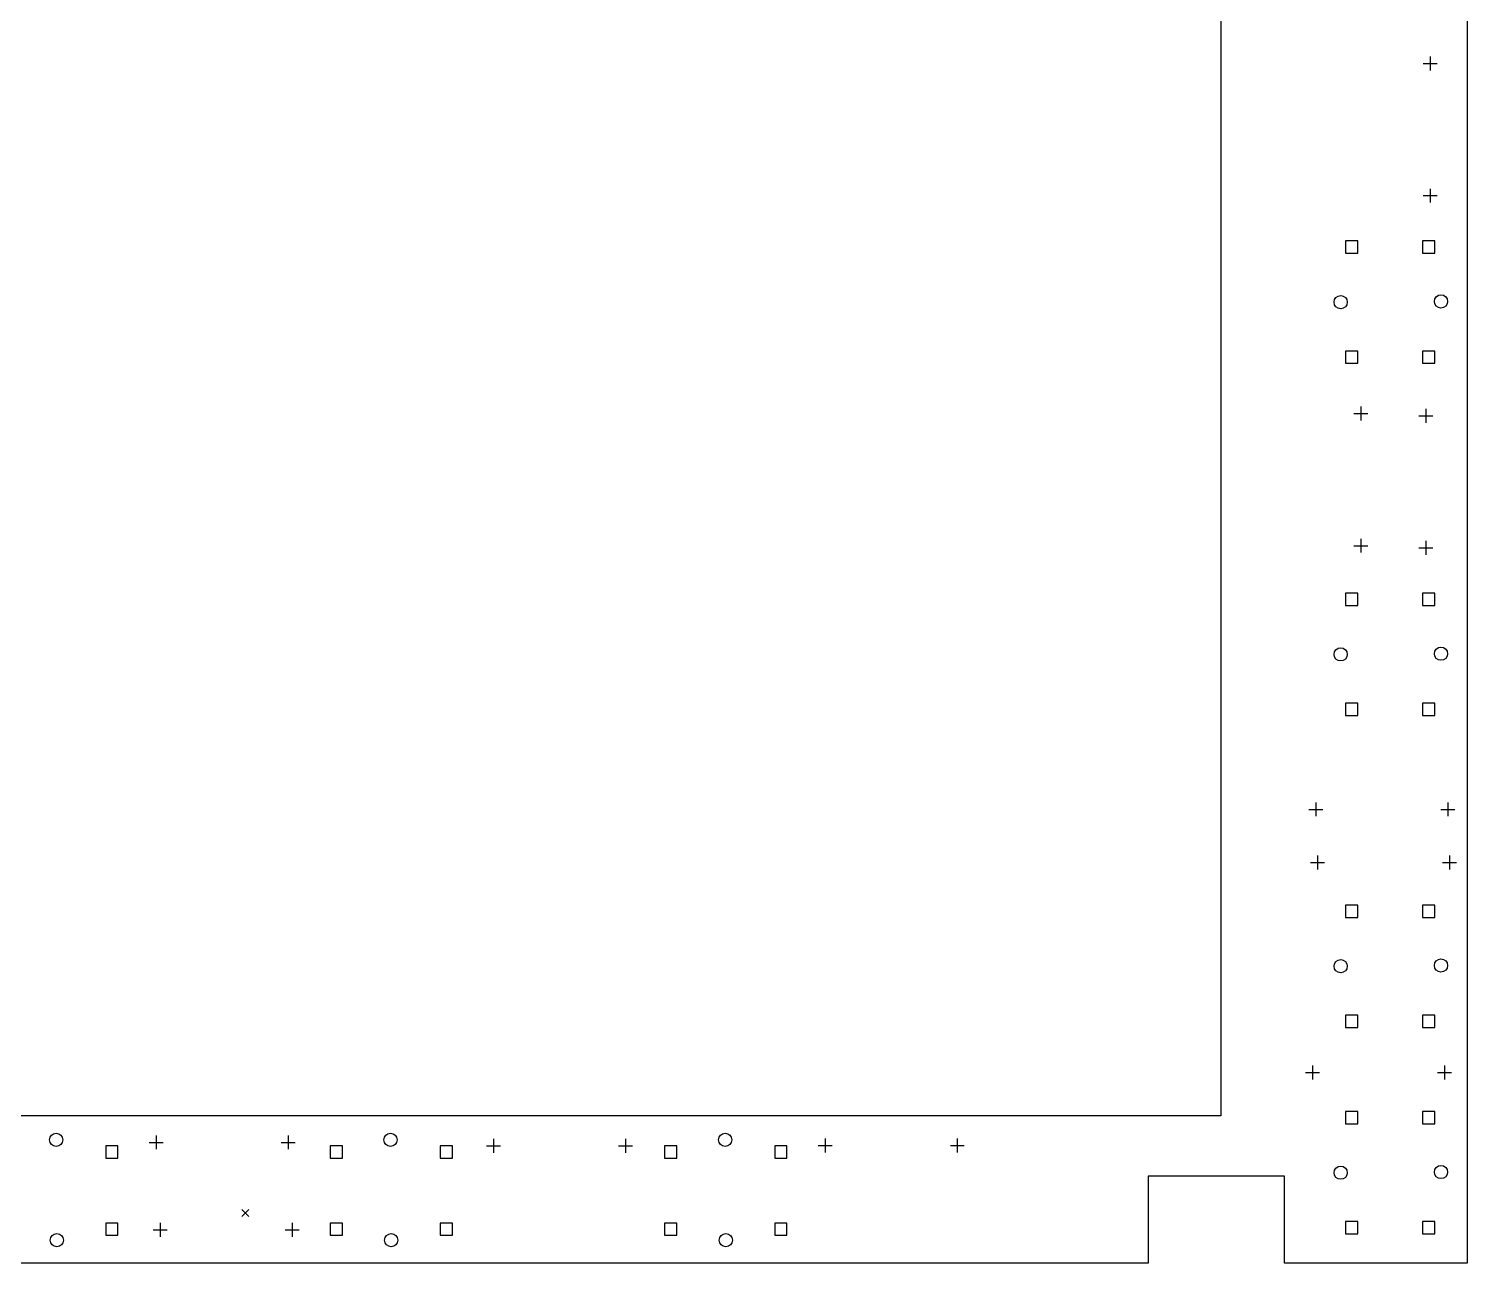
# Model space of a CAD drawing. Extents: x 14 to 178, y -221 to -22.
# Drawn here: x 95.2 to 178.2, y -193.2 to -122 of the extents above; entities that cross this region are included whole.
import ezdxf

# ---------------------------------------------------------------- set-up
doc = ezdxf.new("R2010")
doc.units = 0
doc.layers.add('BLACK', color=7, linetype='CONTINUOUS')

msp = doc.modelspace()

# ---------------------------------------------------------------- linework, layer by layer
at = {"layer": 'BLACK', "linetype": 'CONTINUOUS'}
for p, q in [((163.957, -49.3395), (163.957, -184.658)), ((178.181, -51.8795), (178.181, -193.167)), ((176.047, -123.567), (176.047, -124.367)), ((175.647, -123.967), (176.447, -123.967)), ((175.647, -131.587), (176.447, -131.587)), ((176.047, -131.187), (176.047, -131.987)), ((171.865, -134.198), (171.157, -134.198)), ((171.157, -134.198), (171.157, -134.906)), ((171.865, -134.906), (171.865, -134.198)), ((176.31, -134.198), (175.602, -134.198)), ((175.602, -134.198), (175.602, -134.906)), ((176.31, -134.906), (176.31, -134.198)), ((171.157, -134.906), (171.865, -134.906)), ((175.602, -134.906), (176.31, -134.906)), ((171.865, -140.548), (171.157, -140.548)), ((171.157, -140.548), (171.157, -141.256)), ((171.865, -141.256), (171.865, -140.548)), ((176.31, -140.548), (175.602, -140.548)), ((175.602, -140.548), (175.602, -141.256)), ((176.31, -141.256), (176.31, -140.548)), ((171.157, -141.256), (171.865, -141.256)), ((175.602, -141.256), (176.31, -141.256)), ((171.637, -144.157), (172.437, -144.157)), ((172.037, -143.757), (172.037, -144.557)), ((175.397, -144.287), (176.197, -144.287)), ((175.797, -143.887), (175.797, -144.687)), ((171.637, -151.777), (172.437, -151.777)), ((172.037, -151.377), (172.037, -152.177)), ((175.397, -151.907), (176.197, -151.907)), ((175.797, -151.507), (175.797, -152.307)), ((171.865, -154.518), (171.157, -154.518)), ((171.157, -154.518), (171.157, -155.226)), ((171.157, -155.226), (171.865, -155.226)), ((171.865, -155.226), (171.865, -154.518)), ((176.31, -154.518), (175.602, -154.518)), ((175.602, -154.518), (175.602, -155.226)), ((175.602, -155.226), (176.31, -155.226)), ((176.31, -155.226), (176.31, -154.518)), ((171.865, -160.868), (171.157, -160.868)), ((171.157, -160.868), (171.157, -161.576)), ((171.865, -161.576), (171.865, -160.868)), ((176.31, -160.868), (175.602, -160.868)), ((175.602, -160.868), (175.602, -161.576)), ((176.31, -161.576), (176.31, -160.868)), ((171.157, -161.576), (171.865, -161.576)), ((175.602, -161.576), (176.31, -161.576)), ((169.447, -166.587), (169.447, -167.387)), ((177.067, -166.587), (177.067, -167.387)), ((169.047, -166.987), (169.847, -166.987)), ((176.667, -166.987), (177.467, -166.987)), ((169.137, -170.057), (169.937, -170.057)), ((169.537, -169.657), (169.537, -170.457)), ((176.757, -170.057), (177.557, -170.057)), ((177.157, -169.657), (177.157, -170.457)), ((171.865, -172.508), (171.157, -172.508)), ((171.157, -172.508), (171.157, -173.216)), ((171.865, -173.216), (171.865, -172.508)), ((176.31, -172.508), (175.602, -172.508)), ((175.602, -172.508), (175.602, -173.216)), ((176.31, -173.216), (176.31, -172.508)), ((171.157, -173.216), (171.865, -173.216)), ((175.602, -173.216), (176.31, -173.216)), ((171.865, -178.858), (171.157, -178.858)), ((171.157, -178.858), (171.157, -179.566)), ((171.865, -179.566), (171.865, -178.858)), ((176.31, -178.858), (175.602, -178.858)), ((175.602, -178.858), (175.602, -179.566)), ((176.31, -179.566), (176.31, -178.858)), ((171.157, -179.566), (171.865, -179.566)), ((175.602, -179.566), (176.31, -179.566)), ((169.247, -181.767), (169.247, -182.567)), ((176.867, -181.767), (176.867, -182.567)), ((168.847, -182.167), (169.647, -182.167)), ((176.467, -182.167), (177.267, -182.167)), ((163.957, -184.658), (29.591, -184.658)), ((171.865, -184.418), (171.157, -184.418)), ((171.157, -184.418), (171.157, -185.126)), ((171.157, -185.126), (171.865, -185.126)), ((171.865, -185.126), (171.865, -184.418)), ((176.31, -184.418), (175.602, -184.418)), ((175.602, -184.418), (175.602, -185.126)), ((175.602, -185.126), (176.31, -185.126)), ((176.31, -185.126), (176.31, -184.418)), ((102.507, -185.797), (102.507, -186.597)), ((110.127, -185.797), (110.127, -186.597)), ((100.306, -186.404), (99.5984, -186.404)), ((99.5984, -186.404), (99.5984, -187.112)), ((100.306, -187.112), (100.306, -186.404)), ((102.107, -186.197), (102.907, -186.197)), ((109.727, -186.197), (110.527, -186.197)), ((113.256, -186.404), (112.548, -186.404)), ((112.548, -186.404), (112.548, -187.112)), ((113.256, -187.112), (113.256, -186.404)), ((119.606, -186.404), (118.898, -186.404)), ((118.898, -186.404), (118.898, -187.112)), ((119.606, -187.112), (119.606, -186.404)), ((121.577, -186.397), (122.377, -186.397)), ((121.977, -185.997), (121.977, -186.797)), ((129.197, -186.397), (129.997, -186.397)), ((129.597, -185.997), (129.597, -186.797)), ((132.566, -186.404), (131.858, -186.404)), ((131.858, -186.404), (131.858, -187.112)), ((132.566, -187.112), (132.566, -186.404)), ((138.916, -186.404), (138.208, -186.404)), ((138.208, -186.404), (138.208, -187.112)), ((138.916, -187.112), (138.916, -186.404)), ((140.727, -186.377), (141.527, -186.377)), ((141.127, -185.977), (141.127, -186.777)), ((148.347, -186.377), (149.147, -186.377)), ((148.747, -185.977), (148.747, -186.777)), ((99.5984, -187.112), (100.306, -187.112)), ((112.548, -187.112), (113.256, -187.112)), ((118.898, -187.112), (119.606, -187.112)), ((131.858, -187.112), (132.566, -187.112)), ((138.208, -187.112), (138.916, -187.112)), ((159.766, -188.15), (159.766, -193.167)), ((167.64, -188.15), (159.766, -188.15)), ((167.64, -193.167), (167.64, -188.15)), ((107.449, -190.076), (107.849, -190.476)), ((107.849, -190.076), (107.449, -190.476)), ((100.306, -190.849), (99.5984, -190.849)), ((99.5984, -190.849), (99.5984, -191.557)), ((100.306, -191.557), (100.306, -190.849)), ((102.737, -190.837), (102.737, -191.637)), ((110.357, -190.837), (110.357, -191.637)), ((113.256, -190.849), (112.548, -190.849)), ((112.548, -190.849), (112.548, -191.557)), ((113.256, -191.557), (113.256, -190.849)), ((119.606, -190.849), (118.898, -190.849)), ((118.898, -190.849), (118.898, -191.557)), ((119.606, -191.557), (119.606, -190.849)), ((132.566, -190.849), (131.858, -190.849)), ((131.858, -190.849), (131.858, -191.557)), ((132.566, -191.557), (132.566, -190.849)), ((138.916, -190.849), (138.208, -190.849)), ((138.208, -190.849), (138.208, -191.557)), ((138.916, -191.557), (138.916, -190.849)), ((171.865, -190.768), (171.157, -190.768)), ((171.157, -190.768), (171.157, -191.476)), ((171.865, -191.476), (171.865, -190.768)), ((176.31, -190.768), (175.602, -190.768)), ((175.602, -190.768), (175.602, -191.476)), ((176.31, -191.476), (176.31, -190.768)), ((99.5984, -191.557), (100.306, -191.557)), ((102.337, -191.237), (103.137, -191.237)), ((109.957, -191.237), (110.757, -191.237)), ((112.548, -191.557), (113.256, -191.557)), ((118.898, -191.557), (119.606, -191.557)), ((131.858, -191.557), (132.566, -191.557)), ((138.208, -191.557), (138.916, -191.557)), ((171.157, -191.476), (171.865, -191.476)), ((175.602, -191.476), (176.31, -191.476)), ((159.766, -193.167), (33.782, -193.167)), ((178.181, -193.167), (167.64, -193.167))]:
    msp.add_line(p, q, dxfattribs=at)
at = {"layer": 'BLACK'}
for centre in [(170.876, -137.727), (176.667, -137.687), (170.876, -158.047), (176.667, -158.007), (170.876, -176.037), (176.667, -175.997), (96.737, -186.047), (116.037, -186.047), (135.347, -186.047), (170.876, -187.947), (176.667, -187.907), (96.777, -191.838), (116.077, -191.838), (135.387, -191.838)]:
    msp.add_circle(centre, 0.381, dxfattribs=at)

doc.saveas('drawing.dxf')
